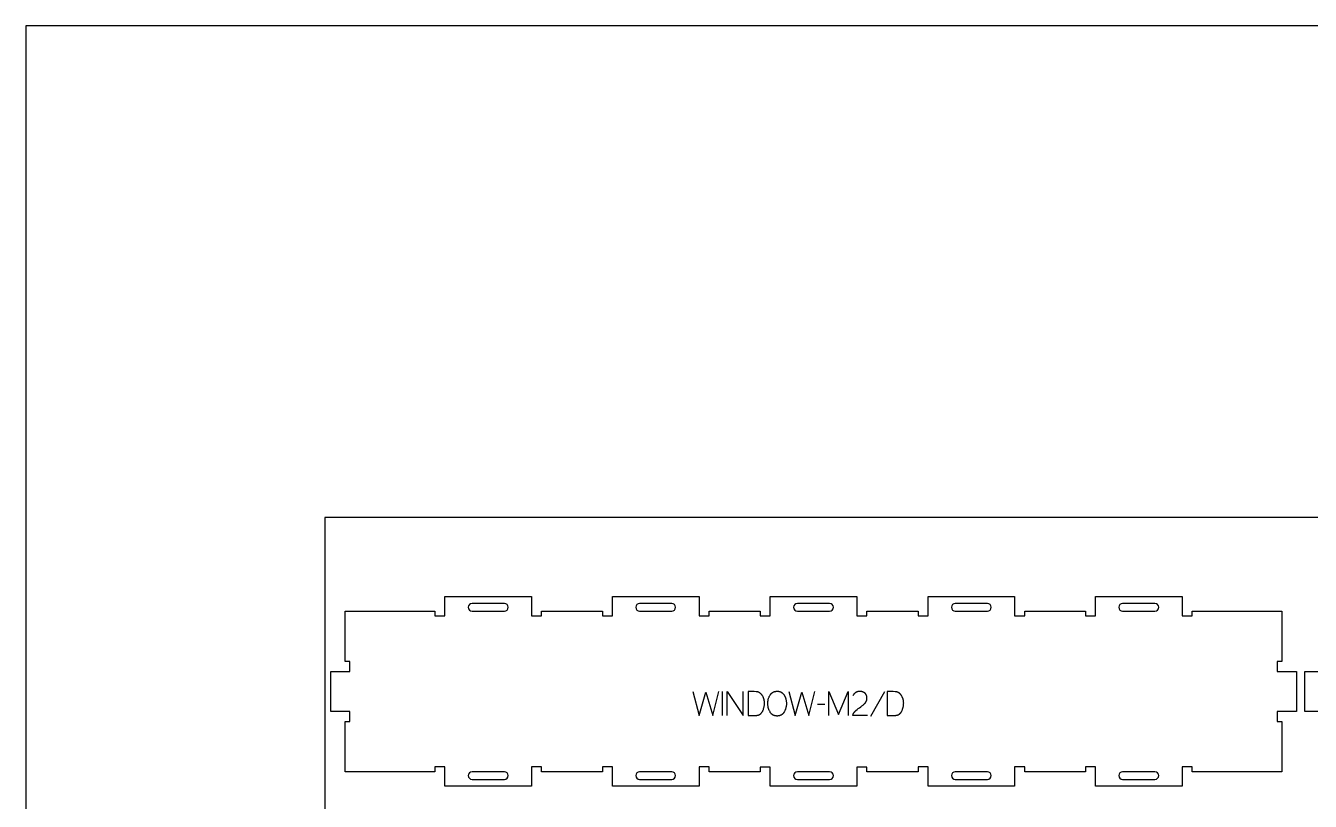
# Model space of a CAD drawing. Extents: x 0 to 4485, y 0 to 8771.
# Drawn here: x 0 to 1596, y 4630 to 5593 of the extents above; entities that cross this region are included whole.
import ezdxf

# ---------------------------------------------------------------- set-up
doc = ezdxf.new("R2010")
doc.units = 0
for name, color, linetype in [('0_SHEET_SPRUCEPLY_2440X122', 1, 'CONTINUOUS'), ('1_ANYTOOL_1MMDEEP_LABELS_S', 2, 'CONTINUOUS'), ('3_ANYTOOL_CUTTHROUGH_INSID', 4, 'CONTINUOUS'), ('4_ANYTOOL_CUTTHROUGH_OUTSI', 5, 'CONTINUOUS'), ('DONOTCUT', 7, 'CONTINUOUS')]:
    doc.layers.add(name, color=color, linetype=linetype)

msp = doc.modelspace()

# ---------------------------------------------------------------- linework, layer by layer
at = {"layer": '0_SHEET_SPRUCEPLY_2440X122'}
msp.add_lwpolyline([(371.7, 4982.6), (371.7, 3762.6), (2811.7, 3762.6), (2811.7, 4982.6)], close=True, dxfattribs=at)
at = {"layer": '1_ANYTOOL_1MMDEEP_LABELS_S', "color": 2}
for points in [[(828.6, 4766.4), (836.4, 4736.4), (844.8, 4765.5), (853.3, 4736.4), (860.8, 4766.4)], [(865.2, 4766.4), (865.2, 4736.4)], [(871.2, 4736.4), (871.2, 4766.4), (891.2, 4736.4), (891.2, 4766.4)], [(948, 4766.4), (955.8, 4736.4), (964.2, 4765.5), (972.7, 4736.4), (980.2, 4766.4)], [(997.5, 4736.4), (997.5, 4766.4), (1009.5, 4738), (1021.5, 4766.3), (1021.5, 4736.4)], [(1045.4, 4736.5), (1027.1, 4736.5), (1027.3, 4737), (1027.3, 4737.2), (1027.4, 4737.4), (1027.5, 4737.6), (1027.6, 4737.8), (1027.7, 4738.1), (1027.8, 4738.3), (1027.9, 4738.5), (1028, 4738.7), (1028.1, 4738.9), (1028.2, 4739.1), (1028.3, 4739.3), (1028.4, 4739.5), (1028.6, 4739.7), (1028.7, 4739.9), (1028.8, 4740.1), (1028.9, 4740.3), (1029.1, 4740.4), (1029.2, 4740.6), (1029.4, 4740.8), (1029.5, 4741), (1029.7, 4741.2), (1029.8, 4741.3), (1030, 4741.5), (1030.1, 4741.7), (1030.3, 4741.9), (1030.5, 4742), (1030.6, 4742.2), (1030.8, 4742.3), (1031.2, 4742.7), (1032.6, 4743.9), (1034.1, 4745.1), (1035.6, 4746.2), (1037.2, 4747.3), (1037.9, 4747.9), (1038.7, 4748.5), (1039.4, 4749.1), (1040.1, 4749.6), (1040.7, 4750.2), (1041.4, 4750.8), (1042, 4751.4), (1042.6, 4752.1), (1042.7, 4752.2), (1042.9, 4752.4), (1043, 4752.5), (1043.1, 4752.7), (1043.3, 4752.9), (1043.4, 4753), (1043.5, 4753.2), (1043.6, 4753.4), (1043.7, 4753.5), (1043.8, 4753.7), (1043.9, 4753.9), (1044, 4754.1), (1044.1, 4754.3), (1044.2, 4754.5), (1044.3, 4754.6), (1044.4, 4754.8), (1044.4, 4755), (1044.5, 4755.2), (1044.6, 4755.4), (1044.6, 4755.6), (1044.7, 4755.8), (1044.7, 4756), (1044.8, 4756.2), (1044.8, 4756.4), (1044.8, 4756.6), (1044.9, 4756.9), (1044.9, 4757.1), (1044.9, 4757.3), (1044.9, 4757.5), (1044.9, 4757.7), (1044.9, 4758), (1044.9, 4758.2), (1044.9, 4758.4), (1044.9, 4758.7), (1044.9, 4758.9), (1044.9, 4759.2), (1044.9, 4759.4), (1044.9, 4759.6), (1044.8, 4759.9), (1044.8, 4760.1), (1044.7, 4760.3), (1044.7, 4760.5), (1044.6, 4760.7), (1044.6, 4760.9), (1044.5, 4761.1), (1044.5, 4761.3), (1044.4, 4761.5), (1044.3, 4761.7), (1044.2, 4761.9), (1044.1, 4762.1), (1044.1, 4762.3), (1044, 4762.5), (1043.9, 4762.6), (1043.7, 4762.8), (1043.6, 4763), (1043.5, 4763.1), (1043.4, 4763.3), (1043.3, 4763.5), (1043.1, 4763.6), (1043, 4763.8), (1042.9, 4763.9), (1042.7, 4764), (1042.6, 4764.2), (1042.4, 4764.3), (1042.3, 4764.4), (1042.1, 4764.6), (1041.9, 4764.7), (1041.8, 4764.8), (1041.6, 4764.9), (1041.4, 4765), (1041.2, 4765.1), (1041.1, 4765.2), (1040.9, 4765.3), (1040.7, 4765.4), (1040.5, 4765.5), (1040.3, 4765.6), (1040.1, 4765.7), (1039.9, 4765.8), (1039.8, 4765.8), (1039.6, 4765.9), (1039.4, 4766), (1039.1, 4766), (1038.9, 4766.1), (1038.7, 4766.1), (1038.5, 4766.2), (1038.3, 4766.2), (1038.1, 4766.2), (1037.9, 4766.3), (1037.7, 4766.3), (1037.4, 4766.3), (1037.2, 4766.4), (1037, 4766.4), (1036.7, 4766.4), (1036.5, 4766.4), (1036, 4766.4), (1035.7, 4766.4), (1035.3, 4766.4), (1034.9, 4766.4), (1034.6, 4766.3), (1034.3, 4766.3), (1033.9, 4766.2), (1033.6, 4766.2), (1033.3, 4766.1), (1033, 4766), (1032.8, 4766), (1032.7, 4765.9), (1032.5, 4765.9), (1032.4, 4765.8), (1032.2, 4765.8), (1032.1, 4765.7), (1031.9, 4765.6), (1031.8, 4765.6), (1031.6, 4765.5), (1031.5, 4765.4), (1031.4, 4765.4), (1031.2, 4765.3), (1031.1, 4765.2), (1031, 4765.1), (1030.8, 4765.1), (1030.7, 4765), (1030.6, 4764.9), (1030.4, 4764.8), (1030.3, 4764.7), (1030.2, 4764.6), (1030.1, 4764.5), (1029.9, 4764.4), (1029.8, 4764.3), (1029.7, 4764.2), (1029.6, 4764.1), (1029.5, 4764), (1029.4, 4763.9), (1029.3, 4763.8), (1029.1, 4763.7), (1029, 4763.5), (1028.9, 4763.4), (1028.8, 4763.3), (1028.6, 4763), (1028.4, 4762.8), (1028.2, 4762.5), (1028.1, 4762.2), (1027.9, 4761.9), (1027.7, 4761.6), (1027.5, 4761.3)], [(1066.6, 4765.9), (1049.4, 4735.2)], [(992.4, 4750.3), (983.6, 4750.2)]]:
    msp.add_lwpolyline(points, dxfattribs=at)
for points in [[(897.3, 4766.4), (897.3, 4736.4), (905.8, 4736.5), (906.2, 4736.5), (906.6, 4736.5), (907, 4736.6), (907.4, 4736.6), (907.8, 4736.6), (908.1, 4736.7), (908.5, 4736.8), (908.9, 4736.8), (909.2, 4736.9), (909.5, 4737), (909.9, 4737.1), (910.2, 4737.2), (910.5, 4737.4), (910.7, 4737.4), (910.8, 4737.5), (911, 4737.6), (911.1, 4737.6), (911.3, 4737.7), (911.4, 4737.8), (911.6, 4737.9), (911.7, 4738), (911.8, 4738), (912, 4738.1), (912.1, 4738.2), (912.3, 4738.3), (912.4, 4738.4), (912.5, 4738.5), (912.6, 4738.6), (912.8, 4738.7), (912.9, 4738.8), (913, 4738.9), (913.1, 4739), (913.3, 4739.1), (913.4, 4739.2), (913.5, 4739.4), (913.6, 4739.5), (913.7, 4739.6), (913.8, 4739.7), (913.9, 4739.8), (914, 4740), (914.1, 4740.1), (914.2, 4740.2), (914.3, 4740.4), (914.4, 4740.5), (914.5, 4740.6), (914.7, 4740.9), (914.9, 4741.2), (915, 4741.5), (915.4, 4742.1), (915.7, 4742.8), (915.9, 4743.4), (916.2, 4744), (916.4, 4744.7), (916.6, 4745.3), (916.8, 4746), (917, 4746.6), (917.2, 4747.3), (917.3, 4748), (917.4, 4748.6), (917.5, 4749.3), (917.6, 4750), (917.6, 4750.7), (917.6, 4751.4), (917.7, 4752.1), (917.6, 4752.7), (917.6, 4753.3), (917.6, 4753.9), (917.5, 4754.5), (917.4, 4755), (917.4, 4755.3), (917.3, 4755.6), (917.2, 4755.9), (917.2, 4756.2), (917.1, 4756.4), (917, 4756.7), (917, 4757), (916.9, 4757.3), (916.8, 4757.5), (916.7, 4757.8), (916.6, 4758.1), (916.5, 4758.3), (916.4, 4758.6), (916.3, 4758.9), (916, 4759.4), (915.8, 4759.9), (915.5, 4760.4), (915.2, 4760.9), (915, 4761.2), (914.8, 4761.5), (914.6, 4761.8), (914.4, 4762.1), (914.2, 4762.4), (914, 4762.6), (913.7, 4762.9), (913.5, 4763.1), (913.3, 4763.4), (913.1, 4763.6), (912.8, 4763.8), (912.6, 4764), (912.4, 4764.2), (912.1, 4764.4), (911.9, 4764.6), (911.7, 4764.7), (911.4, 4764.9), (911.2, 4765), (910.9, 4765.2), (910.6, 4765.3), (910.4, 4765.4), (910.1, 4765.5), (909.8, 4765.6), (909.6, 4765.7), (909.3, 4765.8), (909, 4765.9), (908.7, 4765.9), (908.4, 4766), (908.2, 4766.1), (907.9, 4766.1), (907.6, 4766.1), (907.3, 4766.1), (904.8, 4766.2), (902.4, 4766.3), (899.8, 4766.4)], [(933.7, 4766.8), (934.1, 4766.8), (934.5, 4766.7), (934.8, 4766.7), (935.2, 4766.7), (935.3, 4766.6), (935.5, 4766.6), (935.7, 4766.6), (935.9, 4766.6), (936, 4766.5), (936.2, 4766.5), (936.3, 4766.4), (936.5, 4766.4), (936.7, 4766.3), (936.8, 4766.3), (937, 4766.2), (937.1, 4766.2), (937.3, 4766.1), (937.4, 4766.1), (937.6, 4766), (937.7, 4765.9), (937.9, 4765.9), (938, 4765.8), (938.2, 4765.7), (938.3, 4765.6), (938.4, 4765.5), (938.6, 4765.5), (938.7, 4765.4), (938.8, 4765.3), (939.1, 4765.1), (939.3, 4764.9), (939.6, 4764.7), (939.8, 4764.5), (940.1, 4764.3), (940.3, 4764.1), (940.5, 4763.8), (940.7, 4763.6), (941, 4763.4), (941.2, 4763.1), (941.4, 4762.9), (941.6, 4762.6), (941.7, 4762.4), (941.9, 4762.1), (942.1, 4761.8), (942.3, 4761.5), (942.4, 4761.2), (942.6, 4761), (942.8, 4760.7), (942.9, 4760.4), (943.1, 4760.1), (943.2, 4759.8), (943.3, 4759.5), (943.4, 4759.1), (943.6, 4758.8), (943.7, 4758.5), (943.8, 4758.2), (943.9, 4757.9), (944, 4757.5), (944.1, 4757.2), (944.2, 4756.9), (944.3, 4756.5), (944.4, 4755.8), (944.5, 4755.2), (944.6, 4754.5), (944.7, 4753.8), (944.8, 4753.2), (944.8, 4752.5), (944.9, 4751.9), (944.9, 4751.2), (944.9, 4750.6), (944.8, 4750), (944.8, 4749.3), (944.7, 4748.7), (944.6, 4748.1), (944.5, 4747.4), (944.3, 4746.8), (944.2, 4746.1), (944, 4745.5), (943.8, 4744.9), (943.6, 4744.2), (943.3, 4743.6), (943, 4743), (942.8, 4742.3), (942.4, 4741.7), (942.1, 4741), (941.9, 4740.7), (941.7, 4740.4), (941.6, 4740.1), (941.4, 4739.8), (941.2, 4739.6), (941, 4739.3), (940.7, 4739.1), (940.5, 4738.8), (940.4, 4738.7), (940.3, 4738.6), (940.2, 4738.5), (940.1, 4738.4), (939.9, 4738.2), (939.8, 4738.1), (939.7, 4738), (939.6, 4737.9), (939.5, 4737.8), (939.3, 4737.7), (939.2, 4737.6), (939.1, 4737.6), (938.9, 4737.5), (938.8, 4737.4), (938.7, 4737.3), (938.5, 4737.2), (938.4, 4737.1), (938.3, 4737.1), (938.1, 4737), (938, 4736.9), (937.8, 4736.9), (937.7, 4736.8), (937.6, 4736.7), (937.4, 4736.7), (937.3, 4736.6), (937.1, 4736.5), (937, 4736.5), (936.8, 4736.4), (936.5, 4736.3), (936.2, 4736.3), (935.8, 4736.2), (935.5, 4736.1), (935.2, 4736.1), (934.8, 4736), (934.5, 4736), (934.1, 4736), (933.8, 4735.9), (933.4, 4735.9), (933, 4735.9), (932.6, 4736), (932.3, 4736), (931.9, 4736), (931.5, 4736.1), (931.2, 4736.1), (930.8, 4736.2), (930.5, 4736.3), (930.2, 4736.4), (929.9, 4736.5), (929.7, 4736.5), (929.5, 4736.6), (929.4, 4736.6), (929.2, 4736.7), (929.1, 4736.7), (928.9, 4736.8), (928.8, 4736.9), (928.6, 4736.9), (928.5, 4737), (928.3, 4737.1), (928.2, 4737.2), (928.1, 4737.2), (927.9, 4737.3), (927.8, 4737.4), (927.7, 4737.5), (927.5, 4737.6), (927.4, 4737.7), (927.3, 4737.8), (927.1, 4737.9), (927, 4738), (926.9, 4738.1), (926.8, 4738.2), (926.6, 4738.3), (926.5, 4738.4), (926.4, 4738.5), (926.3, 4738.6), (926.2, 4738.7), (926, 4738.9), (925.9, 4739), (925.8, 4739.1), (925.6, 4739.4), (925.4, 4739.6), (925.2, 4739.9), (925, 4740.2), (924.8, 4740.5), (924.6, 4740.8), (924.5, 4741.1), (924.1, 4741.8), (923.8, 4742.4), (923.5, 4743.1), (923.2, 4743.7), (923, 4744.4), (922.8, 4745), (922.6, 4745.7), (922.4, 4746.3), (922.2, 4747), (922.1, 4747.6), (922, 4748.3), (921.9, 4748.9), (921.8, 4749.6), (921.7, 4750.2), (921.7, 4750.9), (921.7, 4751.5), (921.7, 4752.2), (921.7, 4752.9), (921.8, 4753.6), (921.9, 4754.3), (922, 4755), (922.1, 4755.6), (922.2, 4756.3), (922.4, 4756.9), (922.6, 4757.6), (922.8, 4758.2), (923.1, 4758.9), (923.3, 4759.5), (923.6, 4760.1), (923.9, 4760.7), (924.2, 4761.3), (924.6, 4761.9), (924.8, 4762.2), (925, 4762.5), (925.2, 4762.8), (925.4, 4763.1), (925.6, 4763.3), (925.8, 4763.6), (926, 4763.8), (926.2, 4764), (926.4, 4764.2), (926.5, 4764.3), (926.6, 4764.4), (926.7, 4764.5), (926.8, 4764.6), (927, 4764.7), (927.1, 4764.8), (927.2, 4764.9), (927.4, 4765), (927.5, 4765.1), (927.6, 4765.1), (927.8, 4765.2), (927.9, 4765.3), (928, 4765.4), (928.2, 4765.5), (928.3, 4765.6), (928.5, 4765.6), (928.6, 4765.7), (928.9, 4765.8), (929.2, 4766), (929.5, 4766.1), (929.8, 4766.2), (930.1, 4766.3), (930.5, 4766.4), (930.8, 4766.5), (931.2, 4766.5), (931.5, 4766.6), (931.9, 4766.6), (932.2, 4766.7), (932.6, 4766.7), (933, 4766.7), (933.3, 4766.8)], [(1070.1, 4766.4), (1070.1, 4736.4), (1078.6, 4736.5), (1079, 4736.5), (1079.4, 4736.5), (1079.8, 4736.6), (1080.2, 4736.6), (1080.6, 4736.6), (1080.9, 4736.7), (1081.3, 4736.8), (1081.7, 4736.8), (1082, 4736.9), (1082.3, 4737), (1082.7, 4737.1), (1083, 4737.2), (1083.3, 4737.4), (1083.5, 4737.4), (1083.6, 4737.5), (1083.8, 4737.6), (1083.9, 4737.6), (1084.1, 4737.7), (1084.2, 4737.8), (1084.4, 4737.9), (1084.5, 4738), (1084.6, 4738), (1084.8, 4738.1), (1084.9, 4738.2), (1085.1, 4738.3), (1085.2, 4738.4), (1085.3, 4738.5), (1085.4, 4738.6), (1085.6, 4738.7), (1085.7, 4738.8), (1085.8, 4738.9), (1085.9, 4739), (1086.1, 4739.1), (1086.2, 4739.2), (1086.3, 4739.4), (1086.4, 4739.5), (1086.5, 4739.6), (1086.6, 4739.7), (1086.7, 4739.8), (1086.8, 4740), (1086.9, 4740.1), (1087, 4740.2), (1087.1, 4740.4), (1087.2, 4740.5), (1087.3, 4740.6), (1087.5, 4740.9), (1087.7, 4741.2), (1087.8, 4741.5), (1088.2, 4742.1), (1088.5, 4742.8), (1088.7, 4743.4), (1089, 4744), (1089.2, 4744.7), (1089.4, 4745.3), (1089.6, 4746), (1089.8, 4746.6), (1090, 4747.3), (1090.1, 4748), (1090.2, 4748.6), (1090.3, 4749.3), (1090.4, 4750), (1090.4, 4750.7), (1090.4, 4751.4), (1090.5, 4752.1), (1090.4, 4752.7), (1090.4, 4753.3), (1090.4, 4753.9), (1090.3, 4754.5), (1090.2, 4755), (1090.2, 4755.3), (1090.1, 4755.6), (1090, 4755.9), (1090, 4756.2), (1089.9, 4756.4), (1089.8, 4756.7), (1089.8, 4757), (1089.7, 4757.3), (1089.6, 4757.5), (1089.5, 4757.8), (1089.4, 4758.1), (1089.3, 4758.3), (1089.2, 4758.6), (1089.1, 4758.9), (1088.8, 4759.4), (1088.6, 4759.9), (1088.3, 4760.4), (1088, 4760.9), (1087.8, 4761.2), (1087.6, 4761.5), (1087.4, 4761.8), (1087.2, 4762.1), (1087, 4762.4), (1086.8, 4762.6), (1086.5, 4762.9), (1086.3, 4763.1), (1086.1, 4763.4), (1085.9, 4763.6), (1085.6, 4763.8), (1085.4, 4764), (1085.2, 4764.2), (1084.9, 4764.4), (1084.7, 4764.6), (1084.5, 4764.7), (1084.2, 4764.9), (1084, 4765), (1083.7, 4765.2), (1083.4, 4765.3), (1083.2, 4765.4), (1082.9, 4765.5), (1082.6, 4765.6), (1082.4, 4765.7), (1082.1, 4765.8), (1081.8, 4765.9), (1081.5, 4765.9), (1081.2, 4766), (1081, 4766.1), (1080.7, 4766.1), (1080.4, 4766.1), (1080.1, 4766.1), (1077.6, 4766.2), (1075.2, 4766.3), (1072.6, 4766.4)]]:
    msp.add_lwpolyline(points, close=True, dxfattribs=at)
at = {"layer": '3_ANYTOOL_CUTTHROUGH_INSID', "color": 4}
for points in [[(594.5, 4866.2, 1), (594.5, 4875.7), (554.5, 4875.7, 1), (554.5, 4866.2)], [(802.5, 4866.2, 1), (802.5, 4875.7), (762.5, 4875.7, 1), (762.5, 4866.2)], [(998.5, 4866.2, 1), (998.5, 4875.7), (958.5, 4875.7, 1), (958.5, 4866.2)], [(1194.5, 4866.2, 1), (1194.5, 4875.7), (1154.5, 4875.7, 1), (1154.5, 4866.2)], [(1402.5, 4866.2, 1), (1402.5, 4875.7), (1362.5, 4875.7, 1), (1362.5, 4866.2)], [(594.5, 4666.7), (554.5, 4666.7, 1), (554.5, 4657.2), (594.5, 4657.2, 1)], [(802.5, 4666.7), (762.5, 4666.7, 1), (762.5, 4657.2), (802.5, 4657.2, 1)], [(998.5, 4666.6), (958.5, 4666.6, 1), (958.5, 4657.1), (998.5, 4657.1, 1)], [(1194.5, 4666.7), (1154.5, 4666.7, 1), (1154.5, 4657.2), (1194.5, 4657.2, 1)], [(1402.5, 4666.7), (1362.5, 4666.7, 1), (1362.5, 4657.2), (1402.5, 4657.2, 1)]]:
    msp.add_lwpolyline(points, format="xyb", close=True, dxfattribs=at)
at = {"layer": '4_ANYTOOL_CUTTHROUGH_OUTSI', "color": 5}
msp.add_lwpolyline([(508.3, 4866.2), (508.3, 4860.2), (520.8, 4860.2), (520.8, 4884.2), (628.3, 4884.2), (628.3, 4860.2), (640.8, 4860.2), (640.8, 4866.2), (716.3, 4866.2), (716.3, 4860.2), (728.8, 4860.2), (728.8, 4884.2), (836.3, 4884.2), (836.3, 4860.2), (848.8, 4860.2), (848.8, 4866.2), (912.3, 4866.2), (912.3, 4860.2), (924.8, 4860.2), (924.8, 4884.2), (1032.3, 4884.2), (1032.3, 4860.2), (1044.8, 4860.2), (1044.8, 4866.2), (1108.3, 4866.2), (1108.3, 4860.2), (1120.8, 4860.2), (1120.8, 4884.2), (1228.3, 4884.2), (1228.3, 4860.2), (1240.8, 4860.2), (1240.8, 4866.2), (1316.3, 4866.2), (1316.3, 4860.2), (1328.8, 4860.2), (1328.8, 4884.2), (1436.3, 4884.2), (1436.3, 4860.2), (1448.8, 4860.2), (1448.8, 4866.2), (1560.3, 4866.2), (1560.3, 4803.7), (1554.3, 4803.7), (1554.3, 4791.2), (1578.3, 4791.2), (1578.3, 4741.7), (1554.3, 4741.7), (1554.3, 4729.2), (1560.3, 4729.2), (1560.3, 4666.7), (1448.8, 4666.7), (1448.8, 4672.7), (1436.3, 4672.7), (1436.3, 4648.7), (1328.8, 4648.7), (1328.8, 4672.7), (1316.3, 4672.7), (1316.3, 4666.7), (1240.8, 4666.7), (1240.8, 4672.7), (1228.3, 4672.7), (1228.3, 4648.7), (1120.8, 4648.7), (1120.8, 4672.7), (1108.3, 4672.7), (1108.3, 4666.7), (1044.8, 4666.6), (1044.8, 4672.6), (1032.3, 4672.6), (1032.3, 4648.6), (924.8, 4648.6), (924.8, 4672.6), (912.3, 4672.6), (912.3, 4666.6), (848.8, 4666.7), (848.8, 4672.7), (836.3, 4672.7), (836.3, 4648.7), (728.8, 4648.7), (728.8, 4672.7), (716.3, 4672.7), (716.3, 4666.7), (640.8, 4666.7), (640.8, 4672.7), (628.3, 4672.7), (628.3, 4648.7), (520.8, 4648.7), (520.8, 4672.7), (508.3, 4672.7), (508.3, 4666.7), (396.8, 4666.7), (396.8, 4729.2), (402.8, 4729.2), (402.8, 4741.7), (378.8, 4741.7), (378.8, 4791.2), (402.8, 4791.2), (402.8, 4803.7), (396.8, 4803.7), (396.8, 4866.2)], close=True, dxfattribs=at)
msp.add_lwpolyline([(1612.8, 4741.7), (1588.8, 4741.7), (1588.8, 4791.2), (1612.8, 4791.2)], dxfattribs=at)
at = {"layer": 'DONOTCUT'}
msp.add_lwpolyline([(0, 0), (3183.4, 0), (3183.4, 5593.4), (0, 5593.4)], close=True, dxfattribs=at)

doc.saveas('drawing.dxf')
